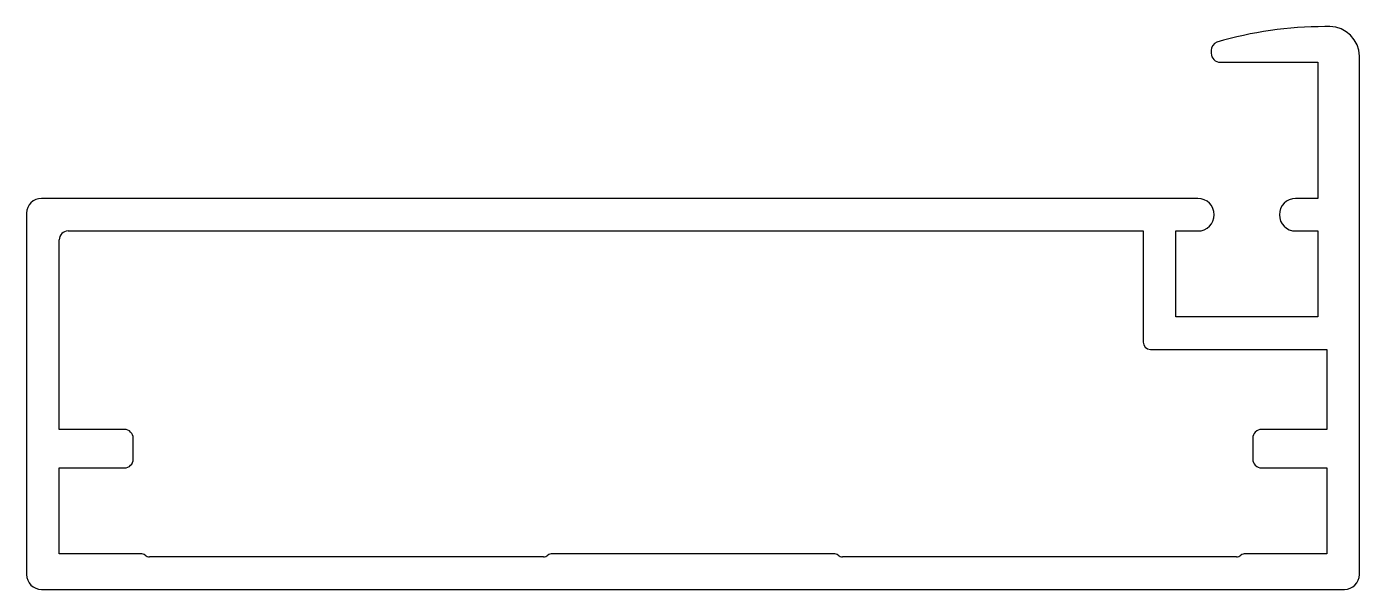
# Model space of a CAD drawing. Extents: x 2830.5 to 2875.5, y 918.6 to 937.6.
import ezdxf

# ---------------------------------------------------------------- set-up
doc = ezdxf.new("R2010")
doc.units = 0
doc.layers.get('0').update_dxf_attribs({"linetype": 'CONTINUOUS'})

msp = doc.modelspace()

# ---------------------------------------------------------------- linework, layer by layer
for p, q in [((2874.458, 937.577), (2874.298, 937.577)), ((2870.458, 936.777), (2870.458, 936.677)), ((2875.458, 919.077), (2875.458, 936.577)), ((2870.758, 936.377), (2874.058, 936.377)), ((2874.058, 936.377), (2874.058, 931.777)), ((2870.008, 931.777), (2830.958, 931.777)), ((2874.058, 931.777), (2873.308, 931.777)), ((2830.458, 931.277), (2830.458, 919.077)), ((2831.858, 930.677), (2868.158, 930.677)), ((2868.158, 930.677), (2868.158, 926.927)), ((2869.258, 927.777), (2869.258, 930.677)), ((2869.258, 930.677), (2870.008, 930.677)), ((2873.308, 930.677), (2874.058, 930.677)), ((2874.058, 930.677), (2874.058, 927.777)), ((2831.558, 923.977), (2831.558, 930.377)), ((2874.058, 927.777), (2869.258, 927.777)), ((2868.408, 926.677), (2874.358, 926.677)), ((2874.358, 926.677), (2874.358, 923.977)), ((2833.758, 923.977), (2831.558, 923.977)), ((2874.358, 923.977), (2872.158, 923.977)), ((2834.058, 922.977), (2834.058, 923.677)), ((2871.858, 923.677), (2871.858, 922.977)), ((2831.558, 919.777), (2831.558, 922.677)), ((2831.558, 922.677), (2833.758, 922.677)), ((2872.158, 922.677), (2874.358, 922.677)), ((2874.358, 922.677), (2874.358, 919.777)), ((2834.308, 919.777), (2831.558, 919.777)), ((2847.908, 919.677), (2834.608, 919.677)), ((2857.708, 919.777), (2848.208, 919.777)), ((2871.309, 919.677), (2858.008, 919.677)), ((2874.358, 919.777), (2871.609, 919.777)), ((2830.958, 918.577), (2874.958, 918.577))]:
    msp.add_line(p, q)
for centre, radius, start, end in [((2874.29, 924.597), 12.98, 89.9641, 106.3106), ((2874.458, 936.577), 1, 0, 90), ((2870.758, 936.777), 0.3, 112.274, 180.0001), ((2870.758, 936.677), 0.3, 179.9994, 269.9977), ((2830.958, 931.277), 0.5, 90, 180), ((2870.008, 931.227), 0.55, 270, 90), ((2873.308, 931.227), 0.55, 90, 270), ((2831.858, 930.377), 0.3, 90.0023, 180.0006), ((2868.408, 926.927), 0.25, 180, 270), ((2833.758, 923.677), 0.3, 0.0023, 90.0006), ((2872.158, 923.677), 0.3, 89.9965, 179.9977), ((2833.758, 922.977), 0.3, 269.9994, 359.9977), ((2872.158, 922.977), 0.3, 180.0023, 270.0035), ((2834.308, 919.527), 0.25, 53.1301, 90), ((2834.608, 919.927), 0.25, 233.1336, 270), ((2847.908, 919.927), 0.25, 270, 306.8699), ((2848.208, 919.527), 0.25, 90, 126.8664), ((2857.708, 919.527), 0.25, 53.1301, 90), ((2858.008, 919.927), 0.25, 233.1336, 270.0035), ((2871.309, 919.927), 0.25, 270, 306.8699), ((2871.609, 919.527), 0.25, 89.993, 126.8664), ((2830.958, 919.077), 0.5, 180, 270), ((2874.958, 919.077), 0.5, 270, 0)]:
    msp.add_arc(centre, radius, start, end)

doc.saveas('drawing.dxf')
